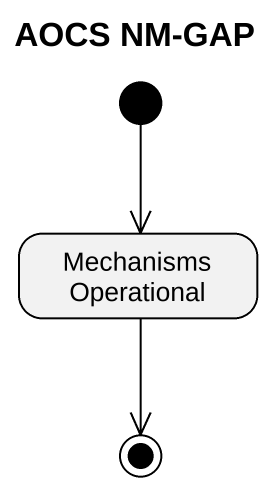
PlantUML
@startuml
title AOCS NM-GAP
hide empty description
state "Mechanisms Operational" as Mechanisms_Operational
[*] --> Mechanisms_Operational
Mechanisms_Operational --> [*]
@enduml
